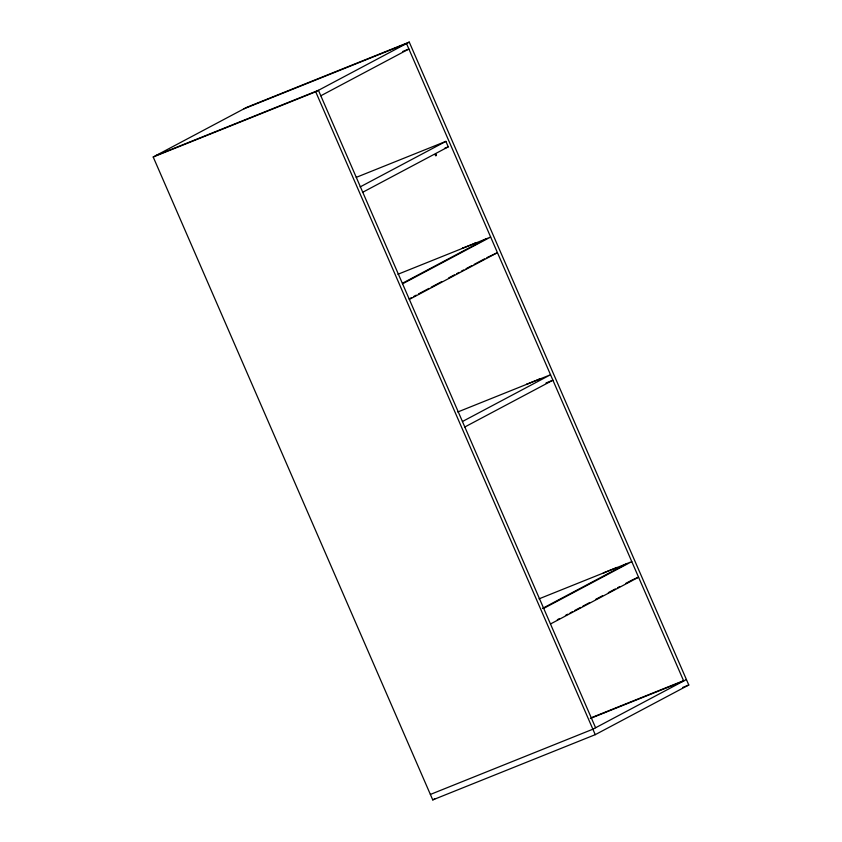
<?xml version="1.0" encoding="UTF-8"?>
<svg xmlns="http://www.w3.org/2000/svg" width="842" height="842" viewBox="0 0 842 842"><rect width="100%" height="100%" fill="white"/><g stroke="black" fill="none" stroke-linecap="round" stroke-linejoin="round"><path stroke-width="1.26" d="M153.212 157.001L246.748 107.334L409.254 42.1L688.788 684.999L595.252 734.666L432.746 799.9L153.212 157.001L315.708 91.767L409.254 42.1M320.813 95.778L408.896 49.015L402.834 51.446M360.113 186.924L445.881 141.382L448.26 146.845L362.492 192.386M462.784 248.064L475.877 242.875M462.237 248.453L463.026 248.032M474.393 243.57L475.183 243.149M402.465 283.249L485.918 238.949M402.571 283.807L490.654 237.044L397.877 274.292M409.254 298.857L411.57 297.626M413.885 296.395L416.211 295.163M418.527 293.932L428.957 288.396M431.272 287.164L441.703 281.628M448.66 277.934L454.448 274.86M456.774 273.629L459.09 272.398M461.405 271.166L463.721 269.935M466.047 268.703L471.836 265.63M474.162 264.399L484.592 258.862M486.908 257.631L497.443 252.653L409.359 299.415M526.85 384.257L527.639 383.836M539.006 379.374L539.806 378.953M540.49 378.679L526.955 384.12M462.447 421.516L550.531 374.753L457.722 412.012M464.826 426.978L552.91 380.216L545.995 382.994M603.356 573.023L604.156 572.602M615.523 568.139L616.312 567.718M617.007 567.445L603.461 572.876M542.437 608.44L627.048 563.519M543.7 608.387L631.784 561.614L539.006 598.862M557.33 619.733L559.656 618.502M565.445 615.428L567.761 614.197M570.087 612.965L572.402 611.734M574.718 610.503L580.517 607.429M582.832 606.198L589.789 602.504M595.578 599.43L602.535 595.736M608.334 592.663L615.281 588.968M617.607 587.737L619.923 586.506M625.711 583.432L632.668 579.738M550.479 623.985L638.573 577.223L633.826 579.128M432.746 799.9L435.061 798.669M686.419 679.536L592.873 729.204L430.378 794.438M603.84 712.837L603.84 712.89M244.022 108.786L406.518 43.552L683.693 680.989L590.316 718.479M155.938 155.549L318.434 90.315L595.599 727.762M356.261 177.357L445.881 141.382M444.618 148.308L448.26 146.845M591.831 717.51L682.778 680.999M682.725 687.44L688.788 684.999M315.708 91.767L595.252 734.666M435.219 154.728C435.872 157.991 437.682 153.055 435.219 154.728"/></g></svg>
